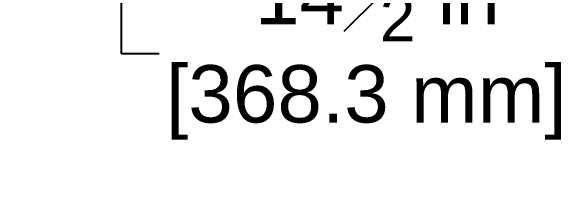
# Model space of a CAD drawing. Header units: inches. Extents: x 20 to 536, y 8 to 344.
# Drawn here: x 95.72 to 118.74, y 35.08 to 42.49 of the extents above; entities that cross this region are included whole.
import ezdxf

# ---------------------------------------------------------------- set-up
doc = ezdxf.new("R2010")
doc.units = ezdxf.units.IN
doc.header["$LTSCALE"] = 16
doc.header["$MEASUREMENT"] = 0
doc.layers.add('Dimension (ANSI)', color=7, linetype='Continuous', lineweight=25)
doc.styles.add('MEMCOR Medium', font='arial.ttf')
doc.dimstyles.new('Default (ANSI)', dxfattribs={"dimscale": 16, "dimtxt": 0.15, "dimasz": 0.098425, "dimexe": 0.125, "dimexo": 0.0625, "dimgap": 0.031496, "dimtad": 0, "dimtih": 1, "dimtoh": 1, "dimdec": 4, "dimrnd": 1e-08, "dimzin": 3, "dimdsep": 46, "dimlunit": 5, "dimtxsty": 'MEMCOR Medium', "dimcen": 0.09, "dimdle": 0.393701, "dimclrd": 256, "dimclre": 256, "dimclrt": 256, "dimadec": 0, "dimazin": 1, "dimtfac": 0.8, "dimtofl": 0, "dimtmove": 0, "dimatfit": 3, "dimfxl": 1, "dimfrac": 1, "dimtolj": 1, "dimtzin": 4, "dimlwd": -1, "dimlwe": -1, "dimarcsym": 0})

# ---------------------------------------------------------------- blocks, each defined once
blk = doc.blocks.new('*D20')
at = {"layer": 'Defpoints', "color": 0, "transparency": 16777216}
for p in [(100.348, 62.243), (104.299, 62.243), (95.717, 47.744)]:
    blk.add_point(p, dxfattribs=at)
at = {"layer": 'Dimension (ANSI)', "transparency": 16777216}
for p, q in [((103.299, 62.243), (98.348, 62.243)), ((100.348, 49.319), (100.348, 60.669)), ((96.717, 47.744), (102.348, 47.744)), ((100.348, 40.7), (100.348, 47.744)), ((101.923, 40.7), (100.348, 40.7))]:
    blk.add_line(p, q, dxfattribs=at)
for points in [[(100.086, 60.669), (100.611, 60.669), (100.348, 62.243)], [(100.086, 49.319), (100.611, 49.319), (100.348, 47.744)]]:
    blk.add_solid(points, dxfattribs=at)
at = {"layer": 'Dimension (ANSI)', "transparency": 16777216, "char_height": 2.4, "attachment_point": 5, "style": 'MEMCOR Medium'}
for s, insert in [('\\A1; 14{\\H0.8x;\\S1#2;} in', (110.59, 43.132)), ('\\A1;[368.3 mm]', (110.59, 38.658))]:
    blk.add_mtext(s, dxfattribs=dict(at, insert=insert))

msp = doc.modelspace()

# ---------------------------------------------------------------- dimensions: what is measured, and where the dimension line sits
at = {"layer": 'Dimension (ANSI)'}
dim = msp.add_linear_dim(base=(100.34842, 62.24347), p1=(95.7173, 47.74397), p2=(104.29923, 62.24347), angle=90, text=' <> in\\X[368.3 mm]', dimstyle='Default (ANSI)', override={"dimgap": 0.031496, "dimdec": 4, "dimpost": '', "dimtol": 0, "dimlim": 0, "dimtp": 0, "dimtm": 0, "dimtdec": 2, "dimtmove": 1, "dimatfit": 2}, dxfattribs=at)
dim.commit()
dim.dimension.update_dxf_attribs({"geometry": '*D20', "text_midpoint": (100.59789, 40.70028), "dimtype": 160})

doc.saveas('drawing.dxf')
